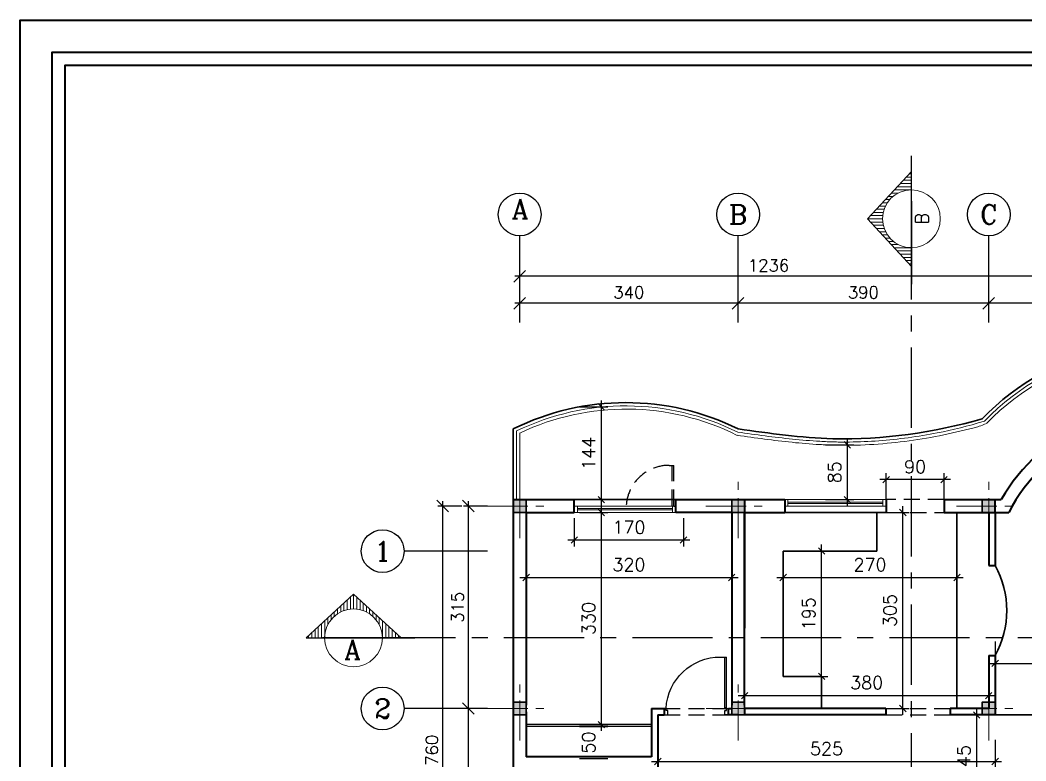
# Model space of a CAD drawing. Header units: millimetres. Extents: x -5645 to 36496, y -6563 to 7144.
# Drawn here: x 25592 to 27157, y -13 to 1140 of the extents above; entities that cross this region are included whole.
import ezdxf
from ezdxf.enums import TextEntityAlignment as Align

# ---------------------------------------------------------------- set-up
doc = ezdxf.new("R2010")
doc.units = ezdxf.units.MM
doc.header["$LTSCALE"] = 100
doc.linetypes.add('CENTER', pattern=[2, 1.25, -0.25, 0.25, -0.25])
doc.linetypes.add('HIDDEN', pattern=[0.375, 0.25, -0.125])
doc.layers.get('0').update_dxf_attribs({"lineweight": 40})
for name, color, linetype, lineweight in [('3', 3, 'Continuous', 15), ('AX', 9, 'CENTER', 18), ('COL', 2, 'Continuous', 30), ('SEC', 3, 'Continuous', 25), ('SECTION LINE', 12, 'CENTER', 25), ('WE', 4, 'Continuous', 30), ('WIN', 4, 'Continuous', 9)]:
    doc.layers.add(name, color=color, linetype=linetype, lineweight=lineweight)
for name, color, linetype in [('D', 3, 'Continuous'), ('DIM', 8, 'Continuous'), ('DIMAX', 3, 'Continuous'), ('DOR', 4, 'Continuous'), ('HID', 11, 'HIDDEN'), ('SER', 9, 'Continuous')]:
    doc.layers.add(name, color=color, linetype=linetype)
doc.styles.add('COMP', font='complex.shx')
doc.styles.add('ROMANC', font='romanc')
doc.styles.add('SDIM', font='ROMANSP.shx')
doc.dimstyles.new('dim', dxfattribs={"dimscale": 100, "dimtxt": 0.2, "dimasz": 0.1, "dimexe": 0.1, "dimexo": 0, "dimgap": 0.1, "dimtad": 1, "dimdec": 0, "dimzin": 0, "dimdsep": 46, "dimtxsty": 'SDIM', "dimblk1": 'OBLIQUE', "dimblk2": 'OBLIQUE', "dimsah": 1, "dimcen": 0.1, "dimdle": 0.1, "dimclrd": 42, "dimclre": 42, "dimclrt": 3, "dimazin": 0, "dimtfac": 0.005556, "dimtdec": 0, "dimtix": 1, "dimtofl": 0, "dimtmove": 2, "dimatfit": 3, "dimldrblk": 'OBLIQUE', "dimfxl": 1, "dimtolj": 1, "dimtzin": 0, "dimarcsym": 0})
doc.dimstyles.new('DIM-AX', dxfattribs={"dimscale": 75, "dimtxt": 0.25, "dimasz": 0.24, "dimexe": 0.1, "dimexo": 0, "dimgap": 0.1, "dimtad": 1, "dimdec": 0, "dimdsep": 46, "dimtxsty": 'SDIM', "dimblk1": 'OBLIQUE', "dimblk2": 'OBLIQUE', "dimsah": 1, "dimcen": 0.1, "dimdle": 0.1, "dimclrd": 256, "dimclre": 256, "dimclrt": 256, "dimadec": 0, "dimazin": 0, "dimtfac": 1, "dimtdec": 4, "dimtix": 1, "dimtofl": 0, "dimtmove": 2, "dimatfit": 3, "dimldrblk": 'OBLIQUE', "dimfxl": 1, "dimtolj": 1, "dimarcsym": 0})

# ---------------------------------------------------------------- blocks, each defined once
blk = doc.blocks.new('c')
at = {"layer": 'AX'}
for p, q in [((0, -100), (0, 100)), ((100, 0), (-100, 0))]:
    blk.add_line(p, q, dxfattribs=at)
at = {"layer": 'COL'}
blk.add_lwpolyline([(-20, -20), (-20, 20), (20, 20), (20, -20)], close=True, dxfattribs=at)
blk.add_solid([(-20, -20), (-20, 20), (20, -20), (20, 20)], dxfattribs=at)
blk = doc.blocks.new('A$C2B3C694F')
at = {"layer": 'COL'}
blk.add_blockref('c', (100, 100), dxfattribs=at)
blk = doc.blocks.new('D100')
at = {"layer": 'D'}
for p, q in [((2.9, 5), (0, 5)), ((2.9, 2.1), (2.9, 5)), ((5.8, 2.1), (2.9, 2.1)), ((5.8, -5), (5.8, 2.1)), ((94.2, 2.1), (97.1, 2.1)), ((94.2, -5), (94.2, 2.1)), ((97.1, 5), (100, 5)), ((97.1, 2.1), (97.1, 5)), ((0, -5), (5.8, -5)), ((100, -5), (94.2, -5))]:
    blk.add_line(p, q, dxfattribs=at)
blk.add_circle((2.9, 5.5), 0.522, dxfattribs=at)
at = {"layer": 'DOR'}
for p, q in [((2.9, 6), (2.9, 85.1)), ((5.9, 6), (5.9, 85.1)), ((2.9, 6), (5.9, 6))]:
    blk.add_line(p, q, dxfattribs=at)
blk.add_lwpolyline([(97.1, 5, 0.401857), (12.2, 85.1), (2.9, 85.1)], format="xyb", dxfattribs=at)
blk = doc.blocks.new('_OBLIQUE')
at = {"color": 0, "linetype": 'ByBlock'}
blk.add_line((-0.5, -0.5), (0.5, 0.5), dxfattribs=at)
blk = doc.blocks.new('*D43')
at = {"layer": 'DEFPOINTS', "color": 0, "transparency": 16777216}
for p in [(26462.8, 373.7), (26496.7, 373.7), (26462.8, 43.7)]:
    blk.add_point(p, dxfattribs=at)
at = {"layer": 'DIM', "color": 42, "lineweight": -2, "transparency": 16777216}
for p, q in [((26496.7, 33.7), (26496.7, 383.7)), ((26462.8, 373.7), (26506.7, 373.7)), ((26462.8, 43.7), (26506.7, 43.7))]:
    blk.add_line(p, q, dxfattribs=at)
at = {"layer": 'DIM', "color": 42, "lineweight": -2, "transparency": 16777216, "xscale": 10, "yscale": 10, "zscale": 10}
for p, rotation in [((26496.7, 373.7), 90), ((26496.7, 43.7), 270)]:
    blk.add_blockref('_OBLIQUE', p, dxfattribs=dict(at, rotation=rotation))
at = {"layer": 'DIM', "color": 3, "transparency": 16777216, "insert": (26476.7, 208.7), "char_height": 20, "attachment_point": 5, "rotation": 90, "style": 'SDIM'}
blk.add_mtext('\\A1;330', dxfattribs=at)
blk = doc.blocks.new('*D45')
at = {"layer": 'DEFPOINTS', "color": 0, "transparency": 16777216}
for p in [(26462.8, 40.7), (26496.7, 40.7), (26462.8, -9.3)]:
    blk.add_point(p, dxfattribs=at)
at = {"layer": 'DIM', "color": 42, "lineweight": -2, "transparency": 16777216}
for p, q in [((26462.8, 40.7), (26506.7, 40.7)), ((26462.8, -9.3), (26506.7, -9.3))]:
    blk.add_line(p, q, dxfattribs=at)
at = {"layer": 'DIM', "color": 3, "transparency": 16777216, "insert": (26476.7, 15.7), "char_height": 20, "attachment_point": 5, "rotation": 90, "style": 'SDIM'}
blk.add_mtext('\\A1;50', dxfattribs=at)
blk = doc.blocks.new('*D46')
at = {"layer": 'DEFPOINTS', "color": 0, "transparency": 16777216}
for p in [(26931.8, 373.7), (26965.8, 373.7), (26931.8, 68.7)]:
    blk.add_point(p, dxfattribs=at)
at = {"layer": 'DIM', "color": 42, "lineweight": -2, "transparency": 16777216}
for p, q in [((26965.8, 58.7), (26965.8, 383.7)), ((26931.8, 373.7), (26975.8, 373.7)), ((26931.8, 68.7), (26975.8, 68.7))]:
    blk.add_line(p, q, dxfattribs=at)
at = {"layer": 'DIM', "color": 42, "lineweight": -2, "transparency": 16777216, "xscale": 10, "yscale": 10, "zscale": 10}
for p, rotation in [((26965.8, 373.7), 90), ((26965.8, 68.7), 270)]:
    blk.add_blockref('_OBLIQUE', p, dxfattribs=dict(at, rotation=rotation))
at = {"layer": 'DIM', "color": 3, "transparency": 16777216, "insert": (26945.8, 221.2), "char_height": 20, "attachment_point": 5, "rotation": 90, "style": 'SDIM'}
blk.add_mtext('\\A1;305', dxfattribs=at)
blk = doc.blocks.new('*D47')
at = {"layer": 'DEFPOINTS', "color": 0, "transparency": 16777216}
for p in [(26805.4, 313.7), (26839.3, 313.7), (26805.4, 118.7)]:
    blk.add_point(p, dxfattribs=at)
at = {"layer": 'DIM', "color": 42, "lineweight": -2, "transparency": 16777216}
for p, q in [((26805.4, 313.7), (26849.3, 313.7)), ((26839.3, 108.7), (26839.3, 323.7)), ((26805.4, 118.7), (26849.3, 118.7))]:
    blk.add_line(p, q, dxfattribs=at)
at = {"layer": 'DIM', "color": 42, "lineweight": -2, "transparency": 16777216, "xscale": 10, "yscale": 10, "zscale": 10}
for p, rotation in [((26839.3, 313.7), 90), ((26839.3, 118.7), 270)]:
    blk.add_blockref('_OBLIQUE', p, dxfattribs=dict(at, rotation=rotation))
at = {"layer": 'DIM', "color": 3, "transparency": 16777216, "insert": (26819.3, 216.2), "char_height": 20, "attachment_point": 5, "rotation": 90, "style": 'SDIM'}
blk.add_mtext('\\A1;195', dxfattribs=at)
blk = doc.blocks.new('*D48')
at = {"layer": 'DEFPOINTS', "color": 0, "transparency": 16777216}
for p in [(27046.9, 58.7), (27080.8, 58.7), (27046.9, -86.3)]:
    blk.add_point(p, dxfattribs=at)
at = {"layer": 'DIM', "color": 42, "lineweight": -2, "transparency": 16777216}
for p, q in [((27080.8, -96.3), (27080.8, 68.7)), ((27046.9, 58.7), (27090.8, 58.7)), ((27046.9, -86.3), (27090.8, -86.3))]:
    blk.add_line(p, q, dxfattribs=at)
at = {"layer": 'DIM', "color": 42, "lineweight": -2, "transparency": 16777216, "xscale": 10, "yscale": 10, "zscale": 10}
for p, rotation in [((27080.8, 58.7), 90), ((27080.8, -86.3), 270)]:
    blk.add_blockref('_OBLIQUE', p, dxfattribs=dict(at, rotation=rotation))
at = {"layer": 'DIM', "color": 3, "transparency": 16777216, "insert": (27060.8, -13.8), "char_height": 20, "attachment_point": 5, "rotation": 90, "style": 'SDIM'}
blk.add_mtext('\\A1;145', dxfattribs=at)
blk = doc.blocks.new('*D52')
at = {"layer": 'DEFPOINTS', "color": 0, "transparency": 16777216}
for p in [(26379.5, 306.4), (26699.5, 306.4), (26699.5, 272.5)]:
    blk.add_point(p, dxfattribs=at)
at = {"layer": 'DIM', "color": 42, "lineweight": -2, "transparency": 16777216}
for p, q in [((26379.5, 306.4), (26379.5, 262.5)), ((26699.5, 306.4), (26699.5, 262.5)), ((26369.5, 272.5), (26709.5, 272.5))]:
    blk.add_line(p, q, dxfattribs=at)
at = {"layer": 'DIM', "color": 42, "lineweight": -2, "transparency": 16777216, "xscale": 10, "yscale": 10, "zscale": 10, "rotation": 180}
blk.add_blockref('_OBLIQUE', (26379.5, 272.5), dxfattribs=at)
at = {"layer": 'DIM', "color": 42, "lineweight": -2, "transparency": 16777216, "xscale": 10, "yscale": 10, "zscale": 10}
blk.add_blockref('_OBLIQUE', (26699.5, 272.5), dxfattribs=at)
at = {"layer": 'DIM', "color": 3, "transparency": 16777216, "insert": (26539.5, 292.5), "char_height": 20, "attachment_point": 5, "style": 'SDIM'}
blk.add_mtext('\\A1;320', dxfattribs=at)
blk = doc.blocks.new('*D53')
at = {"layer": 'DEFPOINTS', "color": 0, "transparency": 16777216}
for p in [(26779.5, 306.4), (27049.9, 306.4), (27049.9, 272.5)]:
    blk.add_point(p, dxfattribs=at)
at = {"layer": 'DIM', "color": 42, "lineweight": -2, "transparency": 16777216}
for p, q in [((26779.5, 306.4), (26779.5, 262.5)), ((27049.9, 306.4), (27049.9, 262.5)), ((26769.5, 272.5), (27059.9, 272.5))]:
    blk.add_line(p, q, dxfattribs=at)
at = {"layer": 'DIM', "color": 42, "lineweight": -2, "transparency": 16777216, "xscale": 10, "yscale": 10, "zscale": 10, "rotation": 180}
blk.add_blockref('_OBLIQUE', (26779.5, 272.5), dxfattribs=at)
at = {"layer": 'DIM', "color": 42, "lineweight": -2, "transparency": 16777216, "xscale": 10, "yscale": 10, "zscale": 10}
blk.add_blockref('_OBLIQUE', (27049.9, 272.5), dxfattribs=at)
at = {"layer": 'DIM', "color": 3, "transparency": 16777216, "insert": (26914.7, 292.5), "char_height": 20, "attachment_point": 5, "style": 'SDIM'}
blk.add_mtext('\\A1;270', dxfattribs=at)
blk = doc.blocks.new('*D54')
at = {"layer": 'DEFPOINTS', "color": 0, "transparency": 16777216}
for p in [(26719.5, 122.8), (27099.5, 122.8), (27099.5, 88.8)]:
    blk.add_point(p, dxfattribs=at)
at = {"layer": 'DIM', "color": 42, "lineweight": -2, "transparency": 16777216}
for p, q in [((26719.5, 122.8), (26719.5, 78.8)), ((27099.5, 122.8), (27099.5, 78.8)), ((26709.5, 88.8), (27109.5, 88.8))]:
    blk.add_line(p, q, dxfattribs=at)
at = {"layer": 'DIM', "color": 42, "lineweight": -2, "transparency": 16777216, "xscale": 10, "yscale": 10, "zscale": 10, "rotation": 180}
blk.add_blockref('_OBLIQUE', (26719.5, 88.8), dxfattribs=at)
at = {"layer": 'DIM', "color": 42, "lineweight": -2, "transparency": 16777216, "xscale": 10, "yscale": 10, "zscale": 10}
blk.add_blockref('_OBLIQUE', (27099.5, 88.8), dxfattribs=at)
at = {"layer": 'DIM', "color": 3, "transparency": 16777216, "insert": (26909.5, 108.8), "char_height": 20, "attachment_point": 5, "style": 'SDIM'}
blk.add_mtext('\\A1;380', dxfattribs=at)
blk = doc.blocks.new('*D55')
at = {"layer": 'DEFPOINTS', "color": 0, "transparency": 16777216}
for p in [(27109.5, 172.8), (27635, 172.8), (27635, 138.8)]:
    blk.add_point(p, dxfattribs=at)
at = {"layer": 'DIM', "color": 42, "lineweight": -2, "transparency": 16777216}
for p, q in [((27109.5, 172.8), (27109.5, 128.8)), ((27635, 172.8), (27635, 128.8)), ((27099.5, 138.8), (27645, 138.8))]:
    blk.add_line(p, q, dxfattribs=at)
at = {"layer": 'DIM', "color": 42, "lineweight": -2, "transparency": 16777216, "xscale": 10, "yscale": 10, "zscale": 10, "rotation": 180}
blk.add_blockref('_OBLIQUE', (27109.5, 138.8), dxfattribs=at)
at = {"layer": 'DIM', "color": 42, "lineweight": -2, "transparency": 16777216, "xscale": 10, "yscale": 10, "zscale": 10}
blk.add_blockref('_OBLIQUE', (27635, 138.8), dxfattribs=at)
at = {"layer": 'DIM', "color": 3, "transparency": 16777216, "insert": (27372.3, 158.8), "char_height": 20, "attachment_point": 5, "style": 'SDIM'}
blk.add_mtext('\\A1;526', dxfattribs=at)
blk = doc.blocks.new('*D59')
at = {"layer": 'DEFPOINTS', "color": 0, "transparency": 16777216}
for p in [(26584.5, 20.1), (27109.5, 20.1), (27109.5, -13.8)]:
    blk.add_point(p, dxfattribs=at)
at = {"layer": 'DIM', "color": 42, "lineweight": -2, "transparency": 16777216}
for p, q in [((26584.5, 20.1), (26584.5, -23.8)), ((27109.5, 20.1), (27109.5, -23.8)), ((26574.5, -13.8), (27119.5, -13.8))]:
    blk.add_line(p, q, dxfattribs=at)
at = {"layer": 'DIM', "color": 42, "lineweight": -2, "transparency": 16777216, "xscale": 10, "yscale": 10, "zscale": 10, "rotation": 180}
blk.add_blockref('_OBLIQUE', (26584.5, -13.8), dxfattribs=at)
at = {"layer": 'DIM', "color": 42, "lineweight": -2, "transparency": 16777216, "xscale": 10, "yscale": 10, "zscale": 10}
blk.add_blockref('_OBLIQUE', (27109.5, -13.8), dxfattribs=at)
at = {"layer": 'DIM', "color": 3, "transparency": 16777216, "insert": (26847, 6.2), "char_height": 20, "attachment_point": 5, "style": 'SDIM'}
blk.add_mtext('\\A1;525', dxfattribs=at)
blk = doc.blocks.new('*D63')
at = {"layer": 'DEFPOINTS', "color": 0, "transparency": 16777216}
for p in [(26845.6, 478.9), (26879.5, 478.9), (26845.6, 393.7)]:
    blk.add_point(p, dxfattribs=at)
at = {"layer": 'DIM', "color": 42, "lineweight": -2, "transparency": 16777216}
for p, q in [((26879.5, 383.7), (26879.5, 488.9)), ((26845.6, 478.9), (26889.5, 478.9)), ((26845.6, 393.7), (26889.5, 393.7))]:
    blk.add_line(p, q, dxfattribs=at)
at = {"layer": 'DIM', "color": 42, "lineweight": -2, "transparency": 16777216, "xscale": 10, "yscale": 10, "zscale": 10}
for p, rotation in [((26879.5, 478.9), 90), ((26879.5, 393.7), 270)]:
    blk.add_blockref('_OBLIQUE', p, dxfattribs=dict(at, rotation=rotation))
at = {"layer": 'DIM', "color": 3, "transparency": 16777216, "insert": (26859.5, 436.3), "char_height": 20, "attachment_point": 5, "rotation": 90, "style": 'SDIM'}
blk.add_mtext('\\A1;85', dxfattribs=at)
blk = doc.blocks.new('*D64')
at = {"layer": 'DEFPOINTS', "color": 0, "transparency": 16777216}
for p in [(26462.8, 538.1), (26496.7, 538.1), (26462.8, 393.7)]:
    blk.add_point(p, dxfattribs=at)
at = {"layer": 'DIM', "color": 42, "lineweight": -2, "transparency": 16777216}
for p, q in [((26496.7, 383.7), (26496.7, 548.1)), ((26462.8, 538.1), (26506.7, 538.1)), ((26462.8, 393.7), (26506.7, 393.7))]:
    blk.add_line(p, q, dxfattribs=at)
at = {"layer": 'DIM', "color": 42, "lineweight": -2, "transparency": 16777216, "xscale": 10, "yscale": 10, "zscale": 10}
for p, rotation in [((26496.7, 538.1), 90), ((26496.7, 393.7), 270)]:
    blk.add_blockref('_OBLIQUE', p, dxfattribs=dict(at, rotation=rotation))
at = {"layer": 'DIM', "color": 3, "transparency": 16777216, "insert": (26476.7, 465.9), "char_height": 20, "attachment_point": 5, "rotation": 90, "style": 'SDIM'}
blk.add_mtext('\\A1;144', dxfattribs=at)
blk = doc.blocks.new('*D79')
at = {"layer": 'DEFPOINTS', "color": 0, "transparency": 16777216}
for p in [(26454.5, 364.7), (26624.5, 364.7), (26454.5, 330.8)]:
    blk.add_point(p, dxfattribs=at)
at = {"layer": 'DIM', "color": 42, "lineweight": -2, "transparency": 16777216}
for p, q in [((26454.5, 364.7), (26454.5, 320.8)), ((26624.5, 364.7), (26624.5, 320.8)), ((26634.5, 330.8), (26444.5, 330.8))]:
    blk.add_line(p, q, dxfattribs=at)
at = {"layer": 'DIM', "color": 42, "lineweight": -2, "transparency": 16777216, "xscale": 10, "yscale": 10, "zscale": 10, "rotation": 180}
blk.add_blockref('_OBLIQUE', (26454.5, 330.8), dxfattribs=at)
at = {"layer": 'DIM', "color": 42, "lineweight": -2, "transparency": 16777216, "xscale": 10, "yscale": 10, "zscale": 10}
blk.add_blockref('_OBLIQUE', (26624.5, 330.8), dxfattribs=at)
at = {"layer": 'DIM', "color": 3, "transparency": 16777216, "insert": (26539.5, 350.8), "char_height": 20, "attachment_point": 5, "style": 'SDIM'}
blk.add_mtext('\\A1;170', dxfattribs=at)
blk = doc.blocks.new('*D80')
at = {"layer": 'DEFPOINTS', "color": 0, "transparency": 16777216}
for p in [(26939.9, 424.8), (26939.9, 390.8), (27029.9, 390.8)]:
    blk.add_point(p, dxfattribs=at)
at = {"layer": 'DIM', "color": 42, "lineweight": -2, "transparency": 16777216}
for p, q in [((27039.9, 424.8), (26929.9, 424.8)), ((26939.9, 390.8), (26939.9, 434.8)), ((27029.9, 390.8), (27029.9, 434.8))]:
    blk.add_line(p, q, dxfattribs=at)
at = {"layer": 'DIM', "color": 42, "lineweight": -2, "transparency": 16777216, "xscale": 10, "yscale": 10, "zscale": 10, "rotation": 180}
blk.add_blockref('_OBLIQUE', (26939.9, 424.8), dxfattribs=at)
at = {"layer": 'DIM', "color": 42, "lineweight": -2, "transparency": 16777216, "xscale": 10, "yscale": 10, "zscale": 10}
blk.add_blockref('_OBLIQUE', (27029.9, 424.8), dxfattribs=at)
at = {"layer": 'DIM', "color": 3, "transparency": 16777216, "insert": (26984.9, 444.8), "char_height": 20, "attachment_point": 5, "style": 'SDIM'}
blk.add_mtext('\\A1;90', dxfattribs=at)
blk = doc.blocks.new('*D111')
at = {"layer": 'DEFPOINTS', "color": 0, "transparency": 16777216}
for p in [(26709.4, 699.2), (26709.4, 669.4), (27099.5, 669.4)]:
    blk.add_point(p, dxfattribs=at)
at = {"layer": 'DIMAX', "lineweight": -2, "transparency": 16777216}
for p, q in [((26709.4, 669.4), (26709.4, 706.7)), ((27099.5, 669.4), (27099.5, 706.7)), ((27107, 699.2), (26701.9, 699.2))]:
    blk.add_line(p, q, dxfattribs=at)
at = {"layer": 'DIMAX', "lineweight": -2, "transparency": 16777216, "xscale": 18, "yscale": 18, "zscale": 18, "rotation": 180}
blk.add_blockref('_OBLIQUE', (26709.4, 699.2), dxfattribs=at)
at = {"layer": 'DIMAX', "lineweight": -2, "transparency": 16777216, "xscale": 18, "yscale": 18, "zscale": 18}
blk.add_blockref('_OBLIQUE', (27099.5, 699.2), dxfattribs=at)
at = {"layer": 'DIMAX', "transparency": 16777216, "insert": (26904.4, 716.1), "char_height": 18.75, "attachment_point": 5, "style": 'SDIM'}
blk.add_mtext('\\A1;390', dxfattribs=at)
blk = doc.blocks.new('*D112')
at = {"layer": 'DEFPOINTS', "color": 0, "transparency": 16777216}
for p in [(26369.5, 699.2), (26369.5, 669.4), (26709.4, 669.4)]:
    blk.add_point(p, dxfattribs=at)
at = {"layer": 'DIMAX', "lineweight": -2, "transparency": 16777216}
for p, q in [((26369.5, 669.4), (26369.5, 706.7)), ((26709.4, 669.4), (26709.4, 706.7)), ((26716.9, 699.2), (26362, 699.2))]:
    blk.add_line(p, q, dxfattribs=at)
at = {"layer": 'DIMAX', "lineweight": -2, "transparency": 16777216, "xscale": 18, "yscale": 18, "zscale": 18, "rotation": 180}
blk.add_blockref('_OBLIQUE', (26369.5, 699.2), dxfattribs=at)
at = {"layer": 'DIMAX', "lineweight": -2, "transparency": 16777216, "xscale": 18, "yscale": 18, "zscale": 18}
blk.add_blockref('_OBLIQUE', (26709.4, 699.2), dxfattribs=at)
at = {"layer": 'DIMAX', "transparency": 16777216, "insert": (26539.4, 716.1), "char_height": 18.75, "attachment_point": 5, "style": 'SDIM'}
blk.add_mtext('\\A1;340', dxfattribs=at)
blk = doc.blocks.new('*D113')
at = {"layer": 'DEFPOINTS', "color": 0, "transparency": 16777216}
for p in [(26709.4, 699.2), (26709.4, 669.4), (27099.5, 669.4)]:
    blk.add_point(p, dxfattribs=at)
at = {"layer": 'DIMAX', "lineweight": -2, "transparency": 16777216}
for p, q in [((26709.4, 669.4), (26709.4, 706.7)), ((27099.5, 669.4), (27099.5, 706.7)), ((27107, 699.2), (26701.9, 699.2))]:
    blk.add_line(p, q, dxfattribs=at)
at = {"layer": 'DIMAX', "lineweight": -2, "transparency": 16777216, "xscale": 18, "yscale": 18, "zscale": 18, "rotation": 180}
blk.add_blockref('_OBLIQUE', (26709.4, 699.2), dxfattribs=at)
at = {"layer": 'DIMAX', "lineweight": -2, "transparency": 16777216, "xscale": 18, "yscale": 18, "zscale": 18}
blk.add_blockref('_OBLIQUE', (27099.5, 699.2), dxfattribs=at)
at = {"layer": 'DIMAX', "transparency": 16777216, "insert": (26904.4, 716.1), "char_height": 18.75, "attachment_point": 5, "style": 'SDIM'}
blk.add_mtext('\\A1;390', dxfattribs=at)
blk = doc.blocks.new('*D114')
at = {"layer": 'DEFPOINTS', "color": 0, "transparency": 16777216}
for p in [(27099.5, 699.2), (27099.5, 669.4), (27365.1, 669.4)]:
    blk.add_point(p, dxfattribs=at)
at = {"layer": 'DIMAX', "lineweight": -2, "transparency": 16777216}
for p, q in [((27099.5, 669.4), (27099.5, 706.7)), ((27365.1, 669.4), (27365.1, 706.7)), ((27372.6, 699.2), (27092, 699.2))]:
    blk.add_line(p, q, dxfattribs=at)
at = {"layer": 'DIMAX', "lineweight": -2, "transparency": 16777216, "xscale": 18, "yscale": 18, "zscale": 18, "rotation": 180}
blk.add_blockref('_OBLIQUE', (27099.5, 699.2), dxfattribs=at)
at = {"layer": 'DIMAX', "lineweight": -2, "transparency": 16777216, "xscale": 18, "yscale": 18, "zscale": 18}
blk.add_blockref('_OBLIQUE', (27365.1, 699.2), dxfattribs=at)
at = {"layer": 'DIMAX', "transparency": 16777216, "insert": (27232.3, 716.1), "char_height": 18.75, "attachment_point": 5, "style": 'SDIM'}
blk.add_mtext('\\A1;266', dxfattribs=at)
blk = doc.blocks.new('*D115')
at = {"layer": 'DEFPOINTS', "color": 0, "transparency": 16777216}
for p in [(27099.5, 699.2), (27099.5, 669.4), (27365.1, 669.4)]:
    blk.add_point(p, dxfattribs=at)
at = {"layer": 'DIMAX', "lineweight": -2, "transparency": 16777216}
for p, q in [((27099.5, 669.4), (27099.5, 706.7)), ((27365.1, 669.4), (27365.1, 706.7)), ((27372.6, 699.2), (27092, 699.2))]:
    blk.add_line(p, q, dxfattribs=at)
at = {"layer": 'DIMAX', "lineweight": -2, "transparency": 16777216, "xscale": 18, "yscale": 18, "zscale": 18, "rotation": 180}
blk.add_blockref('_OBLIQUE', (27099.5, 699.2), dxfattribs=at)
at = {"layer": 'DIMAX', "lineweight": -2, "transparency": 16777216, "xscale": 18, "yscale": 18, "zscale": 18}
blk.add_blockref('_OBLIQUE', (27365.1, 699.2), dxfattribs=at)
at = {"layer": 'DIMAX', "transparency": 16777216, "insert": (27232.3, 716.1), "char_height": 18.75, "attachment_point": 5, "style": 'SDIM'}
blk.add_mtext('\\A1;266', dxfattribs=at)
blk = doc.blocks.new('*D117')
at = {"layer": 'DEFPOINTS', "color": 0, "transparency": 16777216}
for p in [(26369.5, 741.3), (26369.5, 711.6), (27605.3, 711.6)]:
    blk.add_point(p, dxfattribs=at)
at = {"layer": 'DIMAX', "lineweight": -2, "transparency": 16777216}
for p, q in [((27612.8, 741.3), (26362, 741.3)), ((26369.5, 711.6), (26369.5, 748.8)), ((27605.3, 711.6), (27605.3, 748.8))]:
    blk.add_line(p, q, dxfattribs=at)
at = {"layer": 'DIMAX', "lineweight": -2, "transparency": 16777216, "xscale": 18, "yscale": 18, "zscale": 18, "rotation": 180}
blk.add_blockref('_OBLIQUE', (26369.5, 741.3), dxfattribs=at)
at = {"layer": 'DIMAX', "lineweight": -2, "transparency": 16777216, "xscale": 18, "yscale": 18, "zscale": 18}
blk.add_blockref('_OBLIQUE', (27605.3, 741.3), dxfattribs=at)
at = {"layer": 'DIMAX', "transparency": 16777216, "insert": (26756.8, 758.2), "char_height": 18.75, "attachment_point": 5, "style": 'SDIM'}
blk.add_mtext('\\A1;1236', dxfattribs=at)
blk = doc.blocks.new('*D108')
at = {"layer": 'DEFPOINTS', "color": 0, "transparency": 16777216}
for p in [(26289.7, 68.7), (26319.5, 68.7), (26319.5, -376.3)]:
    blk.add_point(p, dxfattribs=at)
at = {"layer": 'DIMAX', "lineweight": -2, "transparency": 16777216}
for p, q in [((26319.5, 68.7), (26282.2, 68.7)), ((26289.7, -383.8), (26289.7, 76.2)), ((26319.5, -376.3), (26282.2, -376.3))]:
    blk.add_line(p, q, dxfattribs=at)
at = {"layer": 'DIMAX', "lineweight": -2, "transparency": 16777216, "xscale": 18, "yscale": 18, "zscale": 18}
for p, rotation in [((26289.7, 68.7), 90), ((26289.7, -376.3), 270)]:
    blk.add_blockref('_OBLIQUE', p, dxfattribs=dict(at, rotation=rotation))
at = {"layer": 'DIMAX', "transparency": 16777216, "insert": (26272.9, -153.8), "char_height": 18.75, "attachment_point": 5, "rotation": 90, "style": 'SDIM'}
blk.add_mtext('\\A1;445', dxfattribs=at)
blk = doc.blocks.new('*D109')
at = {"layer": 'DEFPOINTS', "color": 0, "transparency": 16777216}
for p in [(26289.7, 383.7), (26319.5, 383.7), (26319.5, 68.7)]:
    blk.add_point(p, dxfattribs=at)
at = {"layer": 'DIMAX', "lineweight": -2, "transparency": 16777216}
for p, q in [((26319.5, 383.7), (26282.2, 383.7)), ((26289.7, 61.2), (26289.7, 391.2)), ((26319.5, 68.7), (26282.2, 68.7))]:
    blk.add_line(p, q, dxfattribs=at)
at = {"layer": 'DIMAX', "lineweight": -2, "transparency": 16777216, "xscale": 18, "yscale": 18, "zscale": 18}
for p, rotation in [((26289.7, 383.7), 90), ((26289.7, 68.7), 270)]:
    blk.add_blockref('_OBLIQUE', p, dxfattribs=dict(at, rotation=rotation))
at = {"layer": 'DIMAX', "transparency": 16777216, "insert": (26272.9, 226.2), "char_height": 18.75, "attachment_point": 5, "rotation": 90, "style": 'SDIM'}
blk.add_mtext('\\A1;315', dxfattribs=at)
blk = doc.blocks.new('*D110')
at = {"layer": 'DEFPOINTS', "color": 0, "transparency": 16777216}
for p in [(26249.7, 383.7), (26279.5, 383.7), (26279.5, -376.3)]:
    blk.add_point(p, dxfattribs=at)
at = {"layer": 'DIMAX', "lineweight": -2, "transparency": 16777216}
for p, q in [((26279.5, 383.7), (26242.2, 383.7)), ((26249.7, -383.8), (26249.7, 391.2)), ((26279.5, -376.3), (26242.2, -376.3))]:
    blk.add_line(p, q, dxfattribs=at)
at = {"layer": 'DIMAX', "lineweight": -2, "transparency": 16777216, "xscale": 18, "yscale": 18, "zscale": 18}
for p, rotation in [((26249.7, 383.7), 90), ((26249.7, -376.3), 270)]:
    blk.add_blockref('_OBLIQUE', p, dxfattribs=dict(at, rotation=rotation))
at = {"layer": 'DIMAX', "transparency": 16777216, "insert": (26232.9, 3.7), "char_height": 18.75, "attachment_point": 5, "rotation": 90, "style": 'SDIM'}
blk.add_mtext('\\A1;760', dxfattribs=at)
blk = doc.blocks.new('*X83')
at = {"color": 0}
for p, q in [((3550, 1375), (3550, 1378.5)), ((3555, 1370.3), (3555, 1378.5)), ((3560, 1365.7), (3560, 1378.5)), ((3565, 1361.1), (3565, 1378.5)), ((3570, 1356.5), (3570, 1378.5)), ((3575, 1351.9), (3575, 1378.5)), ((3670, 1356.4), (3670, 1378.5)), ((3675, 1361.1), (3675, 1378.5)), ((3680, 1365.7), (3680, 1378.5)), ((3685, 1370.3), (3685, 1378.5)), ((3690, 1374.9), (3690, 1378.5)), ((3665, 1351.8), (3665, 1377.1)), ((3580, 1347.3), (3580, 1357.9)), ((3585, 1342.6), (3585, 1350.2)), ((3655, 1342.6), (3655, 1350.2)), ((3660, 1347.2), (3660, 1357.8)), ((3590, 1338), (3590, 1345)), ((3595, 1333.4), (3595, 1341.1)), ((3600, 1328.8), (3600, 1338.2)), ((3605, 1324.2), (3605, 1336.1)), ((3610, 1319.6), (3610, 1334.6)), ((3615, 1314.9), (3615, 1333.8)), ((3620, 1310.3), (3620, 1333.5)), ((3625, 1314.9), (3625, 1333.8)), ((3630, 1319.5), (3630, 1334.6)), ((3635, 1324.1), (3635, 1336.1)), ((3640, 1328.8), (3640, 1338.2)), ((3645, 1333.4), (3645, 1341.1)), ((3650, 1338), (3650, 1344.9))]:
    blk.add_line(p, q, dxfattribs=at)

msp = doc.modelspace()

# ---------------------------------------------------------------- linework, layer by layer
for p, q in [((26359.5, 393.7), (26359.5, -411.3)), ((26359.5, 393.7), (26454.5, 393.7)), ((26612.4, 393.7), (26612.5, 393.7)), ((26612.4, 373.7), (26612.4, 393.7)), ((26612.4, 393.7), (26781.9, 393.7)), ((26719.5, 393.7), (26719.5, 193.7)), ((27029.9, 393.7), (27118.9, 393.7)), ((27109.5, 373.7), (27109.5, 393.7)), ((26379.5, 373.7), (26379.5, 73.7)), ((26379.5, 373.7), (26454.5, 373.7)), ((26612.4, 373.7), (26612.5, 373.7)), ((26699.5, 373.7), (26612.4, 373.7)), ((26699.5, 373.7), (26699.5, 73.7)), ((26699.5, 373.7), (26699.5, 73.7)), ((26719.5, 73.7), (26719.5, 373.7)), ((26719.5, 373.7), (26781.9, 373.7)), ((27029.9, 373.7), (27130.6, 373.7)), ((27099.5, 373.7), (27099.5, 291.2)), ((27109.5, 373.7), (27109.5, 291.2)), ((27099.5, 151.2), (27099.5, 68.7)), ((27109.5, 151.2), (27109.5, 58.7)), ((26379.5, 63.7), (26379.5, -6.3)), ((26574.5, 68.7), (26594.5, 68.7)), ((26574.5, 68.7), (26574.5, -6.3)), ((26694.5, 68.7), (26699.5, 68.7)), ((26719.5, 68.7), (26719.5, 58.7)), ((26939.5, 68.7), (26719.5, 68.7)), ((26939.5, 68.7), (26939.5, 58.7)), ((27039.5, 68.7), (27039.5, 58.7)), ((27099.5, 68.7), (27039.5, 68.7)), ((26584.5, 58.7), (26594.5, 58.7)), ((26584.5, 58.7), (26584.5, -86.3)), ((26709.5, 58.7), (26694.5, 58.7)), ((26939.5, 58.7), (26719.5, 58.7)), ((27109.5, 58.7), (27039.5, 58.7))]:
    msp.add_line(p, q)
for points in [[(28492, 1139.9), (28492, -960.1), (25592, -960.1), (25592, 1139.9), (28492, 1139.9)], [(26454.5, 373.7), (26454.5, 393.7)], [(26454.5, 373.7), (26454.5, 393.7)], [(26454.5, 373.7), (26454.5, 393.7)], [(26612.4, 373.7), (26612.4, 393.7)], [(26781.9, 393.7), (26781.9, 373.7)], [(26939.9, 393.7), (26939.9, 373.7)], [(27029.9, 393.7), (27029.9, 373.7)], [(27099.5, 291.2), (27109.5, 291.2)], [(27099.5, 151.2), (27109.5, 151.2)], [(27099.5, 151.2), (27109.5, 151.2)], [(26594.5, 68.7), (26594.5, 58.7)], [(26694.5, 58.7), (26694.5, 68.7)], [(26574.5, -6.3), (26379.5, -6.3)]]:
    msp.add_lwpolyline(points)
for points in [[(28442, 1089.9), (28442, -910.1), (25642, -910.1), (25642, 1089.9)], [(28422, 1069.9), (28422, -890.1), (25662, -890.1), (25662, 1069.9)]]:
    msp.add_lwpolyline(points, close=True)
for centre, radius, start, end in [((27365.3, 252.9), 283.8, 113.3616, 150.2546), ((27365.1, 252.7), 263.9, 113.3212, 152.7259)]:
    msp.add_arc(centre, radius, start, end)
at = {"layer": '3'}
for p, q in [((26910.9, 830.6), (26979.1, 904.4)), ((26910.9, 830.6), (26979.1, 756.7)), ((26110.9, 246.8), (26037.1, 178.6)), ((26110.9, 246.8), (26184.8, 178.6))]:
    msp.add_line(p, q, dxfattribs=at)
for centre in [(26979.1, 830.8), (26110.9, 178.6)]:
    msp.add_circle(centre, 45, dxfattribs=at)
at = {"layer": 'D'}
msp.add_line((26609.6, 383.7), (26612.4, 383.7), dxfattribs=at)
at = {"layer": 'DIMAX'}
for p, q in [((26369.5, 674.1), (26369.5, 804.1)), ((26369.5, 674.1), (26369.5, 804.1)), ((26709.4, 674.1), (26709.4, 804.1)), ((26709.4, 674.1), (26709.4, 804.1)), ((27099.5, 674.1), (27099.5, 804.1)), ((27099.5, 674.1), (27099.5, 804.1)), ((26319.5, 313.6), (26189.5, 313.6)), ((26319.5, 68.7), (26189.5, 68.7))]:
    msp.add_line(p, q, dxfattribs=at)
for centre in [(26369.5, 837.4), (26369.5, 837.4), (26709.4, 837.4), (26709.4, 837.4), (27099.5, 837.4), (27099.5, 837.4), (26156.2, 313.6), (26156.2, 68.7)]:
    msp.add_circle(centre, 33.3, dxfattribs=at)
at = {"layer": 'HID'}
for p, q in [((26606.6, 384.7), (26606.6, 447)), ((26609.6, 384.7), (26609.6, 447)), ((26594.5, 68.7), (26694.5, 68.7)), ((26939.5, 68.7), (27039.5, 68.7)), ((26594.5, 58.7), (26694.5, 58.7)), ((26939.5, 58.7), (27039.5, 58.7))]:
    msp.add_line(p, q, dxfattribs=at)
msp.add_lwpolyline([(26535.3, 383.9, -0.401857), (26602.2, 447), (26609.6, 447)], format="xyb", dxfattribs=at)
for points in [[(27029.9, 393.7), (26939.9, 393.7)], [(26939.9, 373.7), (27029.9, 373.7)]]:
    msp.add_lwpolyline(points, dxfattribs=at)
at = {"layer": 'SEC', "color": 5}
for p, q in [((26979.1, 799.9), (26979.1, 928.9)), ((26979.1, 858.2), (26979.1, 729.2)), ((26037.1, 178.6), (26206.2, 178.6))]:
    msp.add_line(p, q, dxfattribs=at)
at = {"layer": 'SECTION LINE', "color": 3, "lineweight": -3}
for p, q in [((26979.1, -694.7), (26979.1, 904.4)), ((26187.4, 178.6), (26037.1, 178.6)), ((27869.8, 178.6), (26088, 178.6))]:
    msp.add_line(p, q, dxfattribs=at)
at = {"layer": 'SER'}
for points in [[(26574.5, 43.7), (26379.5, 43.7)], [(26574.5, 40.7), (26379.5, 40.7)]]:
    msp.add_lwpolyline(points, dxfattribs=at)
at = {"layer": 'WE'}
for p, q in [((26925.5, 313.7), (26925.5, 373.7)), ((27049.9, 68.7), (27049.9, 373.7)), ((26779.5, 118.7), (26779.5, 313.7)), ((26925.5, 313.7), (26779.5, 313.7)), ((26839.3, 118.7), (26779.5, 118.7))]:
    msp.add_line(p, q, dxfattribs=at)
for points in [[(26359.5, 503.7), (26359.5, 393.7)], [(26454.5, 393.7), (26612.4, 393.7)], [(26781.9, 373.7), (26939.9, 373.7)], [(26839.3, 118.7), (26839.3, 68.7)], [(27109.5, 58.7), (27186.3, 58.7)]]:
    msp.add_lwpolyline(points, dxfattribs=at)
for centre, radius, start, end in [((27365.3, 252.9), 383.8, 290.4051, 136.0193), ((26534.5, 150.5), 394.2, 63.6423, 116.3577), ((26982.3, 221.2), 145.2, 331.1751, 28.8249)]:
    msp.add_arc(centre, radius, start, end, dxfattribs=at)
msp.add_open_spline([(26709.5, 503.7), (26758.5, 496.8), (26885.1, 479), (27013.9, 498), (27089.1, 519.4)], degree=3, knots=[0, 0, 0, 0, 148.238897, 382.451513, 382.451513, 382.451513, 382.451513], dxfattribs=at)
at = {"layer": 'WIN'}
for p, q in [((26786.9, 393.7), (26934.9, 393.7)), ((26459.5, 383.7), (26607.4, 383.7)), ((26459.5, 379.7), (26607.4, 379.7)), ((26459.5, 377.7), (26607.4, 377.7)), ((26786.9, 389.7), (26934.9, 389.7)), ((26786.9, 387.7), (26934.9, 387.7)), ((26786.9, 383.7), (26934.9, 383.7)), ((26459.5, 373.7), (26607.4, 373.7))]:
    msp.add_line(p, q, dxfattribs=at)
at = {"layer": 'WIN', "color": 3}
for points in [[(26364.5, 500.5), (26364.5, 393.7)], [(26369.5, 497.4), (26369.5, 393.7)], [(26781.9, 393.7), (26786.9, 393.7), (26786.9, 383.7), (26781.9, 383.7)], [(26939.9, 393.7), (26934.9, 393.7), (26934.9, 383.7), (26939.9, 383.7)], [(26454.5, 373.7), (26459.5, 373.7), (26459.5, 383.7), (26454.5, 383.7)], [(26612.4, 373.7), (26607.4, 373.7), (26607.4, 383.7), (26612.4, 383.7)], [(27112.7, 158), (27112.5, 158)]]:
    msp.add_lwpolyline(points, dxfattribs=at)
for centre, radius, start, end in [((27365.3, 252.9), 378.8, 290.6867, 136.0193), ((27365.3, 252.9), 373.8, 290.9764, 136.0193), ((26534.8, 149.2), 390.4, 63.5289, 115.8612), ((26535.1, 148), 386.6, 63.4139, 115.3569)]:
    msp.add_arc(centre, radius, start, end, dxfattribs=at)
for points, knots in [([(26708.1, 493.8), (26722.2, 491.8), (26736.4, 489.8), (26779, 484.2), (26807.5, 481), (26843.8, 479), (26851.3, 478.7), (26877.2, 478), (26895.5, 478.3), (26932.2, 480.3), (26950.5, 482), (27005.1, 489), (27041.2, 496.2), (27081.7, 506.9), (27086.8, 508.3), (27096.3, 512.4)], [0, 0, 0, 0, 42.689106, 42.689106, 128.067319, 128.067319, 150.434821, 150.434821, 204.545454, 204.545454, 258.656088, 258.656088, 366.877356, 366.877356, 382.451513, 382.451513, 382.451513, 382.451513]), ([(26708.8, 498.7), (26722.9, 496.7), (26737.1, 494.7), (26779.7, 489.2), (26808.2, 486), (26844.4, 484), (26852, 483.7), (26867.3, 483.3), (26874.9, 483.2), (26897.8, 483.5), (26913.1, 484.1), (26958.9, 487.5), (26989.3, 491.7), (27043.4, 502.2), (27067.1, 507.9), (27092.7, 515.9)], [0, 0, 0, 0, 42.77211, 42.77211, 128.316331, 128.316331, 151.032845, 151.032845, 173.749359, 173.749359, 219.182386, 219.182386, 310.048442, 310.048442, 382.451513, 382.451513, 382.451513, 382.451513])]:
    msp.add_open_spline(points, degree=3, knots=knots, dxfattribs=at)

# ---------------------------------------------------------------- block references
at = {"layer": '3'}
for p, rotation in [((25600.6, 4450.6), 270), ((29731, 1557.1), 180)]:
    msp.add_blockref('*X83', p, dxfattribs=dict(at, rotation=rotation))
at = {"layer": 'COL', "xscale": -0.5, "yscale": 0.5, "zscale": 0.5}
for p in [(26419.5, 333.7), (26759.4, 333.7), (27149.5, 333.7), (26419.5, 18.7), (26759.5, 18.7), (27149.5, 18.7)]:
    msp.add_blockref('A$C2B3C694F', p, dxfattribs=at)
at = {"layer": 'DOR', "xscale": -1}
msp.add_blockref('D100', (26694.5, 63.7), dxfattribs=at)

# ---------------------------------------------------------------- texts
at = {"layer": 'DIMAX', "style": 'ROMANC'}
for s, p in [('A', (26370.1, 846)), ('B', (26709.4, 837.4)), ('B', (26709.4, 837.4)), ('C', (27099.5, 837.4)), ('1', (26156.2, 313.6)), ('A', (26109.2, 160.7)), ('2', (26156.2, 68.7))]:
    msp.add_text(s, height=30, dxfattribs=at).set_placement(p, align=Align.MIDDLE)
at = {"layer": 'SEC', "color": 3, "style": 'COMP'}
msp.add_text('B', height=20, rotation=90, dxfattribs=at).set_placement((26995.5, 830.9), align=Align.MIDDLE)

# ---------------------------------------------------------------- dimensions: what is measured, and where the dimension line sits
at = {"layer": 'DIM'}
for base, p1, p2, angle, picture, middle in [((26496.7, 538.1), (26462.8, 393.7), (26462.8, 538.1), 90, '*D64', (26476.7, 465.9)), ((26879.5, 478.9), (26845.6, 393.7), (26845.6, 478.9), 90, '*D63', (26859.5, 436.3)), ((26939.9, 424.8), (27029.9, 390.8), (26939.9, 390.8), 180, '*D80', (26984.9, 444.8)), ((26496.7, 373.7), (26462.8, 43.7), (26462.8, 373.7), 90, '*D43', (26476.7, 208.7)), ((26965.8, 373.7), (26931.8, 68.7), (26931.8, 373.7), 90, '*D46', (26945.8, 221.2)), ((26454.5, 330.8), (26624.5, 364.7), (26454.5, 364.7), 180, '*D79', (26539.5, 350.8)), ((26839.3, 313.7), (26805.4, 118.7), (26805.4, 313.7), 90, '*D47', (26819.3, 216.2)), ((27080.8, 58.7), (27046.9, -86.3), (27046.9, 58.7), 90, '*D48', (27060.8, -13.8)), ((26496.7, 40.7), (26462.8, -9.3), (26462.8, 40.7), 90, '*D45', (26476.7, 15.7))]:
    dim = msp.add_linear_dim(base=base, p1=p1, p2=p2, angle=angle, dimstyle='dim', dxfattribs=at)
    dim.commit()
    dim.dimension.update_dxf_attribs({"geometry": picture, "text_midpoint": middle})
for base, p1, p2, picture, middle in [((26699.5, 272.5), (26379.5, 306.4), (26699.5, 306.4), '*D52', (26539.5, 292.5)), ((27049.9, 272.5), (26779.5, 306.4), (27049.9, 306.4), '*D53', (26914.7, 292.5)), ((27635.0389, 138.8309), (27109.4914, 172.7721), (27635.0389, 172.7721), '*D55', (27372.2652, 158.8309)), ((27099.5, 88.8), (26719.5, 122.8), (27099.5, 122.8), '*D54', (26909.5, 108.8)), ((27109.5, -13.8), (26584.5, 20.1), (27109.5, 20.1), '*D59', (26847, 6.2))]:
    dim = msp.add_linear_dim(base=base, p1=p1, p2=p2, dimstyle='dim', dxfattribs=at)
    dim.commit()
    dim.dimension.update_dxf_attribs({"geometry": picture, "text_midpoint": middle})
at = {"layer": 'DIMAX'}
dim = msp.add_linear_dim(base=(26369.5, 741.3), p1=(27605.3, 711.6), p2=(26369.5, 711.6), angle=180, dimstyle='DIM-AX', dxfattribs=at)
dim.commit()
dim.dimension.update_dxf_attribs({"geometry": '*D117', "text_midpoint": (26756.8, 758.2), "dimtype": 160})
for base, p1, p2, angle, picture, middle in [((26369.5, 699.2), (26709.4, 669.4), (26369.5, 669.4), 180, '*D112', (26539.4, 716.1)), ((26709.4, 699.2), (27099.5, 669.4), (26709.4, 669.4), 180, '*D111', (26904.4, 716.1)), ((26709.4, 699.2), (27099.5, 669.4), (26709.4, 669.4), 180, '*D113', (26904.4, 716.1)), ((27099.5, 699.2), (27365.1, 669.4), (27099.5, 669.4), 180, '*D114', (27232.3, 716.1)), ((27099.5, 699.2), (27365.1, 669.4), (27099.5, 669.4), 180, '*D115', (27232.3, 716.1)), ((26249.7, 383.7), (26279.5, -376.3), (26279.5, 383.7), 90, '*D110', (26232.9, 3.7)), ((26289.7, 383.7), (26319.5, 68.7), (26319.5, 383.7), 90, '*D109', (26272.9, 226.2)), ((26289.7, 68.7), (26319.5, -376.3), (26319.5, 68.7), 90, '*D108', (26272.9, -153.8))]:
    dim = msp.add_linear_dim(base=base, p1=p1, p2=p2, angle=angle, dimstyle='DIM-AX', dxfattribs=at)
    dim.commit()
    dim.dimension.update_dxf_attribs({"geometry": picture, "text_midpoint": middle})

doc.saveas('drawing.dxf')
